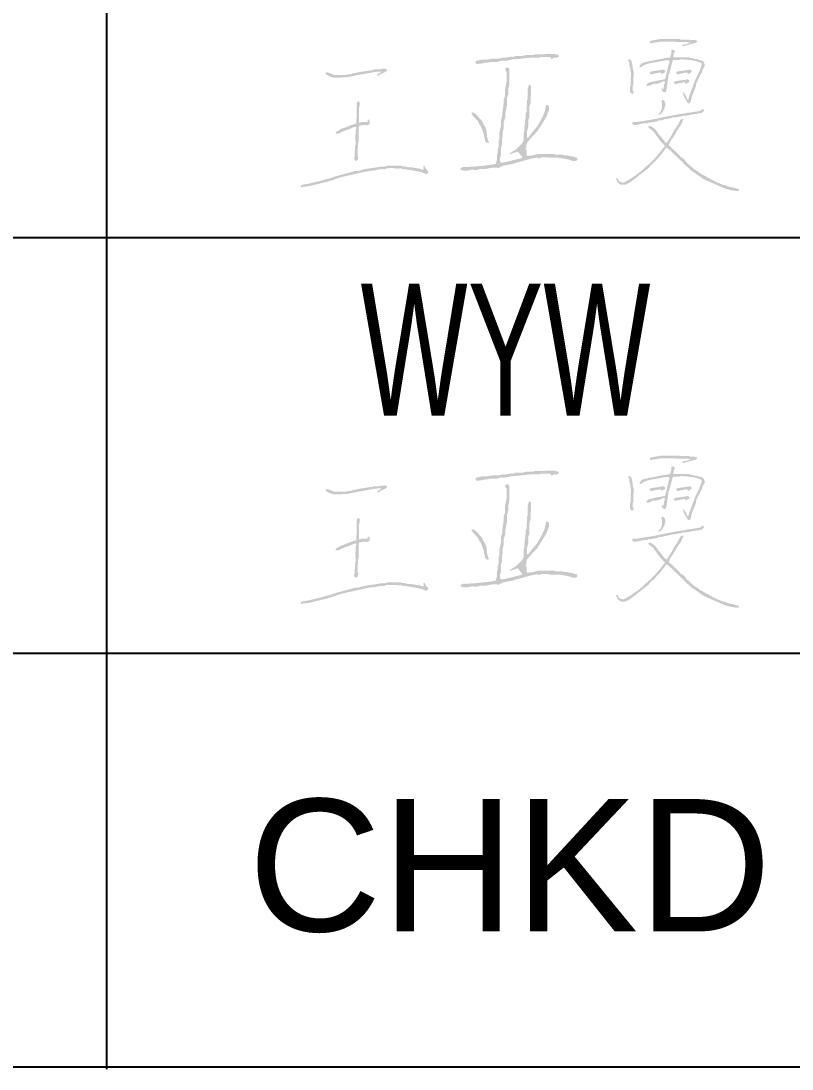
# Model space of a CAD drawing. Header units: millimetres. Extents: x -256 to 585, y -266 to 464.
# Drawn here: x 530.51 to 541.65, y -17.22 to -2.08 of the extents above; entities that cross this region are included whole.
import ezdxf

# ---------------------------------------------------------------- set-up
doc = ezdxf.new("R2010")
doc.units = ezdxf.units.MM
doc.styles.add('Arial', font='ARIAL.TTF', dxfattribs={"height": 0.2})
doc.styles.add('Arial Narrow', font='ARIALN.TTF', dxfattribs={"height": 0.2})

# ---------------------------------------------------------------- blocks, each defined once
blk = doc.blocks.new('Unknown-252070812-55925')
at = {"color": 7, "linetype": 'Continuous'}
for p, q in [((531.747, -17.219), (531.747, 24.834)), ((451.671, -5.205), (564.788, -5.205)), ((451.671, -11.211), (564.788, -11.211)), ((451.671, -17.185), (564.753, -17.185))]:
    blk.add_line(p, q, dxfattribs=at)
at = {"color": 7, "linetype": 'Continuous', "style": 'Arial'}
blk.add_text('CHKD', height=1.9102, dxfattribs=at).set_placement((533.789, -15.229))
blk = doc.blocks.new('Unknown-252070812-55927')
at = {"linetype": 'Continuous'}
for points in [[(540.268, -2.357), (540.262, -2.361), (540.252, -2.358), (540.249, -2.351), (540.167, -2.351), (540.167, -2.346), (540.035, -2.346), (540.035, -2.34), (539.738, -2.34), (539.686, -2.349), (539.66, -2.354), (539.608, -2.363), (539.593, -2.378), (539.593, -2.399), (539.621, -2.398), (539.635, -2.396), (539.662, -2.39), (539.757, -2.375), (539.959, -2.375), (539.959, -2.381), (540.142, -2.381), (540.147, -2.389), (540.16, -2.391), (540.167, -2.384), (540.169, -2.382), (540.171, -2.381), (540.174, -2.381), (540.174, -2.399), (540.15, -2.401), (540.137, -2.405), (540.117, -2.416), (540.096, -2.415), (540.085, -2.417), (540.066, -2.425), (540.062, -2.426), (540.061, -2.431), (540.07, -2.442), (540.083, -2.444), (540.092, -2.437), (540.104, -2.433), (540.11, -2.432), (540.123, -2.431), (540.199, -2.407), (540.223, -2.404), (540.236, -2.401), (540.259, -2.393), (540.275, -2.378), (540.276, -2.37), (540.274, -2.364)], [(538.265, -2.561), (538.25, -2.567), (538.236, -2.564), (538.224, -2.553), (538.076, -2.553), (538.076, -2.561), (537.919, -2.561), (537.919, -2.568), (537.82, -2.568), (537.746, -2.584), (537.647, -2.584), (537.626, -2.595), (537.613, -2.597), (537.589, -2.595), (537.49, -2.611), (537.46, -2.609), (537.444, -2.612), (537.416, -2.622), (537.317, -2.622), (537.243, -2.638), (537.16, -2.638), (537.116, -2.649), (537.086, -2.657), (537.077, -2.66), (537.073, -2.667), (537.074, -2.676), (537.079, -2.685), (537.082, -2.69), (537.086, -2.699), (537.139, -2.696), (537.166, -2.692), (537.218, -2.68), (537.245, -2.68), (537.259, -2.678), (537.284, -2.669), (537.391, -2.669), (537.449, -2.653), (537.495, -2.654), (537.519, -2.652), (537.564, -2.642), (537.587, -2.636), (537.599, -2.634), (537.622, -2.634), (537.808, -2.615), (537.853, -2.615), (537.853, -2.607), (538.01, -2.607), (538.01, -2.599), (538.158, -2.599), (538.157, -2.609), (538.159, -2.615), (538.166, -2.622), (538.184, -2.623), (538.196, -2.619), (538.208, -2.607), (538.232, -2.611), (538.247, -2.609), (538.27, -2.599), (538.282, -2.588), (538.273, -2.578), (538.27, -2.572)], [(539.356, -2.888), (540.185, -2.825), (540.178, -2.829), (540.162, -2.835), (540.157, -2.842), (540.149, -2.844), (540.14, -2.841), (540.14, -2.829), (540.133, -2.826), (540.121, -2.823), (540.078, -2.831), (540.057, -2.835), (540.014, -2.844), (540.005, -2.85), (539.993, -2.849), (539.986, -2.841), (539.977, -2.835), (539.974, -2.827), (539.976, -2.817), (539.993, -2.809), (540.002, -2.806), (540.02, -2.803), (540.073, -2.795), (540.1, -2.792), (540.153, -2.785), (540.162, -2.779), (540.174, -2.78), (540.181, -2.788), (540.193, -2.793), (540.198, -2.802), (540.197, -2.814), (540.185, -2.825), (540.361, -2.769), (540.382, -2.735), (540.385, -2.712), (540.383, -2.7), (540.376, -2.679), (540.362, -2.661), (540.351, -2.653), (540.328, -2.646), (540.306, -2.642), (540.295, -2.639), (540.275, -2.629), (540.254, -2.63), (540.243, -2.628), (540.224, -2.62), (540.196, -2.615), (540.182, -2.613), (540.155, -2.605), (539.94, -2.605), (539.931, -2.591), (539.93, -2.579), (539.937, -2.564), (539.938, -2.55), (539.94, -2.543), (539.946, -2.531), (539.954, -2.527), (539.956, -2.517), (539.931, -2.493), (539.918, -2.492), (539.908, -2.497), (539.902, -2.508), (539.903, -2.535), (539.901, -2.549), (539.893, -2.576), (539.891, -2.59), (539.887, -2.597), (539.877, -2.608), (539.831, -2.612), (539.808, -2.615), (539.763, -2.626), (539.725, -2.631), (539.706, -2.635), (539.668, -2.643), (539.623, -2.652), (539.6, -2.656), (539.555, -2.667), (539.523, -2.671), (539.507, -2.676), (539.472, -2.695), (539.46, -2.699), (539.461, -2.707), (539.458, -2.714), (539.451, -2.717), (539.443, -2.728), (539.445, -2.74), (539.454, -2.75), (539.501, -2.721), (539.527, -2.709), (539.58, -2.691), (539.643, -2.679), (539.681, -2.673), (539.823, -2.646), (539.871, -2.646), (539.874, -2.65), (539.875, -2.654), (539.874, -2.658), (539.872, -2.682), (539.869, -2.694), (539.861, -2.717), (539.848, -2.782), (539.823, -2.876), (539.82, -2.893), (539.818, -2.901), (539.814, -2.918), (539.728, -2.935), (539.685, -2.944), (539.599, -2.962), (539.577, -2.97), (539.566, -2.976), (539.548, -2.991), (539.546, -3.002), (539.548, -3.009), (539.555, -3.018), (539.587, -3.012), (539.604, -3.006), (539.631, -2.988), (539.685, -2.985), (539.712, -2.98), (539.763, -2.962), (539.776, -2.953), (539.785, -2.95), (539.801, -2.95), (539.81, -2.96), (539.811, -2.971), (539.804, -2.983), (539.796, -3.013), (539.794, -3.028), (539.795, -3.059), (539.769, -3.05), (539.764, -3.053), (539.762, -3.061), (539.766, -3.065), (539.774, -3.087), (539.782, -3.098), (539.801, -3.112), (539.811, -3.107), (539.816, -3.105), (539.826, -3.101), (539.838, -3.044), (539.842, -3.016), (539.848, -2.959), (539.861, -2.876), (539.861, -2.859), (539.864, -2.85), (539.874, -2.835), (539.893, -2.76), (539.904, -2.722), (539.924, -2.646), (539.931, -2.64), (540.022, -2.64), (540.04, -2.631), (540.054, -2.63), (540.073, -2.638), (540.113, -2.637), (540.134, -2.638), (540.174, -2.643), (540.237, -2.652), (540.269, -2.66), (540.328, -2.682), (540.34, -2.689), (540.344, -2.699), (540.341, -2.711), (540.317, -2.786), (540.301, -2.823), (540.265, -2.894), (540.246, -2.935), (540.221, -3.006), (540.215, -3.018), (540.183, -3.106), (540.167, -3.148), (540.16, -3.17), (540.148, -3.213), (540.142, -3.215), (540.135, -3.212), (540.133, -3.207), (540.114, -3.166), (540.104, -3.146), (540.082, -3.106), (540.08, -3.11), (540.077, -3.112), (540.073, -3.112), (540.076, -3.137), (540.079, -3.149), (540.088, -3.171), (540.126, -3.242), (540.135, -3.25), (540.138, -3.255), (540.142, -3.266), (540.153, -3.268), (540.161, -3.267), (540.171, -3.26), (540.183, -3.248), (540.202, -3.16), (540.226, -3.1), (540.238, -3.071), (540.262, -3.012), (540.261, -2.995), (540.263, -2.987), (540.268, -2.971), (540.293, -2.918), (540.306, -2.891), (540.332, -2.838), (540.344, -2.826), (540.353, -2.788), (540.361, -2.769), (540.185, -2.825), (539.801, -2.825), (539.814, -2.814), (539.815, -2.802), (539.809, -2.793), (539.798, -2.788), (539.791, -2.78), (539.779, -2.779), (539.769, -2.785), (539.716, -2.792), (539.69, -2.795), (539.637, -2.803), (539.618, -2.806), (539.609, -2.809), (539.593, -2.817), (539.59, -2.827), (539.593, -2.835), (539.602, -2.841), (539.61, -2.849), (539.621, -2.85), (539.631, -2.844), (539.673, -2.835), (539.695, -2.831), (539.738, -2.823), (539.746, -2.825), (539.757, -2.829), (539.757, -2.841), (539.766, -2.844), (539.773, -2.842), (539.779, -2.835), (539.794, -2.829), (539.801, -2.825), (540.185, -2.825), (539.356, -2.888), (539.359, -2.888), (539.359, -2.812), (539.349, -2.782), (539.346, -2.766), (539.343, -2.735), (539.331, -2.676), (539.327, -2.659), (539.322, -2.649), (539.308, -2.638), (539.3, -2.632), (539.29, -2.633), (539.283, -2.64), (539.284, -2.655), (539.287, -2.664), (539.296, -2.676), (539.295, -2.7), (539.297, -2.712), (539.302, -2.735), (539.315, -2.77), (539.311, -2.789), (539.312, -2.8), (539.321, -2.817), (539.321, -2.894), (539.315, -2.894), (539.315, -3.018), (539.308, -3.018), (539.308, -3.106), (539.318, -3.115), (539.322, -3.12), (539.331, -3.13), (539.34, -3.131), (539.346, -3.13), (539.353, -3.124), (539.358, -3.108), (539.356, -3.097), (539.346, -3.083), (539.346, -3.012), (539.353, -3.012), (539.353, -2.888)], [(535.766, -2.769), (535.758, -2.768), (535.742, -2.769), (535.72, -2.769), (535.708, -2.771), (535.686, -2.779), (535.609, -2.779), (535.592, -2.788), (535.58, -2.79), (535.56, -2.789), (535.455, -2.808), (535.424, -2.811), (535.408, -2.814), (535.378, -2.821), (535.29, -2.838), (535.304, -2.838), (535.199, -2.857), (535.027, -2.857), (534.984, -2.837), (534.961, -2.829), (534.914, -2.818), (534.909, -2.824), (534.907, -2.83), (534.911, -2.838), (534.916, -2.845), (534.918, -2.849), (534.921, -2.857), (534.941, -2.863), (534.951, -2.869), (534.964, -2.884), (534.984, -2.883), (534.996, -2.886), (535.013, -2.897), (535.139, -2.897), (535.139, -2.89), (535.223, -2.89), (535.293, -2.876), (535.328, -2.868), (535.399, -2.854), (535.504, -2.838), (535.483, -2.838), (535.651, -2.812), (535.7, -2.812), (535.7, -2.808), (535.703, -2.804), (535.707, -2.805), (535.705, -2.821), (535.696, -2.831), (535.679, -2.834), (535.666, -2.843), (535.66, -2.85), (535.655, -2.864), (535.658, -2.87), (535.667, -2.872), (535.672, -2.867), (535.685, -2.86), (535.691, -2.855), (535.7, -2.844), (535.71, -2.846), (535.717, -2.842), (535.721, -2.834), (535.745, -2.827), (535.757, -2.822), (535.778, -2.808), (535.781, -2.804), (535.786, -2.803), (535.792, -2.805), (535.789, -2.798), (535.792, -2.792), (535.799, -2.789), (535.781, -2.772)], [(538.525, -4.048), (538.51, -4.048), (538.501, -4.045), (538.488, -4.036), (538.451, -4.032), (538.433, -4.029), (538.397, -4.021), (538.367, -4.021), (538.352, -4.018), (538.323, -4.009), (538.224, -4.009), (538.224, -4.001), (537.968, -4.001), (537.911, -4.018), (537.88, -4.023), (537.82, -4.028), (537.818, -4.025), (537.815, -4.024), (537.812, -4.024), (537.812, -3.94), (537.8, -3.933), (537.798, -3.917), (537.808, -3.909), (537.809, -3.879), (537.811, -3.864), (537.82, -3.836), (537.879, -3.764), (537.911, -3.729), (537.977, -3.662), (537.975, -3.652), (537.979, -3.644), (537.989, -3.639), (538.038, -3.561), (538.062, -3.522), (538.109, -3.443), (538.116, -3.413), (538.121, -3.398), (538.133, -3.37), (538.138, -3.339), (538.136, -3.322), (538.125, -3.293), (538.092, -3.293), (538.086, -3.333), (538.082, -3.353), (538.072, -3.393), (538.061, -3.417), (538.057, -3.43), (538.047, -3.454), (538.006, -3.531), (537.972, -3.59), (537.952, -3.619), (537.907, -3.67), (537.878, -3.707), (537.864, -3.725), (537.836, -3.762), (537.82, -3.762), (537.82, -3.67), (537.836, -3.601), (537.836, -3.501), (537.851, -3.476), (537.853, -3.459), (537.849, -3.431), (537.844, -3.426), (537.847, -3.418), (537.853, -3.416), (537.853, -3.308), (537.869, -3.262), (537.869, -3.154), (537.878, -3.154), (537.878, -3.019), (537.87, -3.007), (537.86, -3.001), (537.845, -3), (537.841, -3.022), (537.837, -3.033), (537.828, -3.054), (537.828, -3.216), (537.82, -3.216), (537.82, -3.308), (537.812, -3.308), (537.812, -3.393), (537.8, -3.415), (537.797, -3.429), (537.799, -3.454), (537.779, -3.628), (537.779, -3.678), (537.77, -3.678), (537.77, -3.801), (537.763, -3.817), (537.759, -3.824), (537.75, -3.84), (537.745, -3.845), (537.744, -3.848), (537.742, -3.855), (537.647, -3.944), (537.625, -3.953), (537.615, -3.96), (537.597, -3.974), (537.588, -3.979), (537.583, -3.982), (537.573, -3.986), (537.573, -4.001), (537.618, -3.987), (537.64, -3.98), (537.684, -3.963), (537.708, -3.994), (537.721, -4.009), (537.746, -4.04), (537.749, -4.048), (537.746, -4.056), (537.738, -4.059), (537.652, -4.081), (537.609, -4.092), (537.523, -4.113), (537.461, -4.125), (537.449, -4.123), (537.443, -4.121), (537.432, -4.117), (537.43, -4.092), (537.43, -4.08), (537.428, -4.055), (537.441, -4.021), (537.441, -3.917), (537.457, -3.863), (537.457, -3.762), (537.465, -3.762), (537.465, -3.685), (537.482, -3.624), (537.482, -3.547), (537.491, -3.513), (537.496, -3.496), (537.507, -3.462), (537.506, -3.416), (537.509, -3.392), (537.519, -3.346), (537.519, -3.327), (537.522, -3.317), (537.531, -3.3), (537.531, -3.185), (537.548, -3.138), (537.548, -3.054), (537.564, -3), (537.564, -2.776), (537.553, -2.761), (537.545, -2.754), (537.527, -2.746), (537.507, -2.765), (537.506, -2.786), (537.51, -2.798), (537.523, -2.815), (537.523, -2.954), (537.513, -3.006), (537.508, -3.032), (537.498, -3.085), (537.498, -3.169), (537.482, -3.208), (537.482, -3.262), (537.461, -3.416), (537.459, -3.457), (537.454, -3.477), (537.441, -3.516), (537.441, -3.593), (537.431, -3.636), (537.426, -3.658), (537.416, -3.701), (537.416, -3.793), (537.408, -3.793), (537.408, -3.893), (537.391, -3.947), (537.396, -3.972), (537.394, -3.987), (537.383, -4.009), (537.383, -4.086), (537.375, -4.109), (537.372, -4.12), (537.366, -4.144), (537.267, -4.159), (537.183, -4.169), (537.127, -4.175), (536.929, -4.19), (536.904, -4.188), (536.89, -4.19), (536.867, -4.202), (536.859, -4.206), (536.856, -4.212), (536.855, -4.221), (536.896, -4.24), (536.97, -4.24), (537.001, -4.228), (537.02, -4.225), (537.086, -4.232), (537.105, -4.229), (537.135, -4.217), (537.226, -4.217), (537.284, -4.202), (537.327, -4.198), (537.348, -4.197), (537.391, -4.198), (537.399, -4.205), (537.414, -4.203), (537.42, -4.194), (537.43, -4.19), (537.434, -4.186), (537.441, -4.178), (537.449, -4.184), (537.462, -4.18), (537.465, -4.171), (537.472, -4.168), (537.475, -4.167), (537.482, -4.167), (537.564, -4.152), (537.601, -4.145), (537.62, -4.14), (537.655, -4.128), (537.744, -4.104), (537.789, -4.091), (537.878, -4.067), (537.96, -4.051), (537.985, -4.061), (538.003, -4.06), (538.026, -4.048), (538.133, -4.048), (538.133, -4.055), (538.282, -4.055), (538.341, -4.066), (538.371, -4.071), (538.43, -4.082), (538.466, -4.097), (538.486, -4.101), (538.525, -4.101), (538.546, -4.082), (538.547, -4.066), (538.54, -4.055)], [(540.148, -2.929), (540.141, -2.921), (540.129, -2.919), (540.12, -2.926), (540.066, -2.932), (540.04, -2.936), (539.987, -2.943), (539.969, -2.947), (539.959, -2.95), (539.943, -2.958), (539.94, -2.968), (539.943, -2.976), (539.952, -2.982), (539.96, -2.99), (539.971, -2.991), (539.981, -2.985), (540.024, -2.976), (540.045, -2.972), (540.088, -2.964), (540.1, -2.967), (540.107, -2.97), (540.107, -2.982), (540.116, -2.985), (540.123, -2.983), (540.129, -2.976), (540.144, -2.97), (540.152, -2.966), (540.164, -2.955), (540.165, -2.943), (540.16, -2.934)], [(535.539, -3.506), (535.518, -3.506), (535.517, -3.52), (535.515, -3.526), (535.511, -3.539), (535.42, -3.539), (535.412, -3.547), (535.402, -3.55), (535.392, -3.546), (535.392, -3.316), (535.399, -3.316), (535.399, -3.254), (535.392, -3.243), (535.384, -3.239), (535.371, -3.238), (535.368, -3.249), (535.365, -3.255), (535.357, -3.264), (535.357, -3.487), (535.35, -3.487), (535.35, -3.559), (535.275, -3.583), (535.239, -3.597), (535.167, -3.627), (535.136, -3.634), (535.12, -3.643), (535.097, -3.664), (535.085, -3.661), (535.076, -3.664), (535.069, -3.673), (535.055, -3.686), (535.055, -3.703), (535.067, -3.705), (535.076, -3.706), (535.104, -3.702), (535.119, -3.695), (535.139, -3.677), (535.154, -3.679), (535.163, -3.676), (535.174, -3.667), (535.232, -3.648), (535.26, -3.636), (535.314, -3.611), (535.326, -3.61), (535.331, -3.61), (535.343, -3.608), (535.351, -3.612), (535.353, -3.624), (535.346, -3.631), (535.34, -3.73), (535.339, -3.78), (535.343, -3.88), (535.335, -3.88), (535.335, -3.958), (535.33, -3.96), (535.328, -3.968), (535.332, -3.972), (535.334, -3.974), (535.332, -3.978), (535.328, -3.978), (535.328, -4.044), (535.318, -4.052), (535.316, -4.066), (535.325, -4.076), (535.328, -4.089), (535.336, -4.097), (535.35, -4.099), (535.362, -4.094), (535.368, -4.089), (535.378, -4.08), (535.374, -4.057), (535.382, -4.049), (535.38, -4.036), (535.371, -4.031), (535.371, -3.906), (535.378, -3.906), (535.378, -3.834), (535.385, -3.834), (535.385, -3.605), (535.391, -3.604), (535.395, -3.596), (535.392, -3.591), (535.476, -3.578), (535.491, -3.585), (535.502, -3.585), (535.518, -3.582), (535.531, -3.576), (535.536, -3.572), (535.546, -3.562), (535.546, -3.54), (535.544, -3.528)], [(539.807, -3.242), (539.799, -3.23), (539.793, -3.225), (539.779, -3.219), (539.763, -3.233), (539.759, -3.241), (539.762, -3.25), (539.769, -3.254), (539.769, -3.328), (539.76, -3.366), (539.751, -3.385), (539.725, -3.416), (539.718, -3.422), (539.716, -3.429), (539.719, -3.437), (539.744, -3.426), (539.757, -3.418), (539.776, -3.398), (539.787, -3.375), (539.793, -3.364), (539.807, -3.342), (539.802, -3.331), (539.805, -3.321), (539.814, -3.313), (539.815, -3.285), (539.814, -3.27)], [(537.238, -3.709), (537.231, -3.651), (537.22, -3.621), (537.189, -3.57), (537.174, -3.532), (537.161, -3.514), (537.131, -3.485), (537.102, -3.446), (537.082, -3.428), (537.041, -3.4), (537.02, -3.4), (537.016, -3.414), (537.019, -3.424), (537.028, -3.435), (537.059, -3.472), (537.076, -3.49), (537.111, -3.524), (537.109, -3.534), (537.113, -3.542), (537.123, -3.547), (537.127, -3.567), (537.133, -3.578), (537.148, -3.593), (537.18, -3.674), (537.193, -3.716), (537.21, -3.801), (537.215, -3.819), (537.222, -3.828), (537.238, -3.84), (537.251, -3.842), (537.261, -3.838), (537.267, -3.828), (537.249, -3.782), (537.243, -3.757)], [(540.369, -3.354), (540.358, -3.352), (540.35, -3.353), (540.341, -3.36), (540.331, -3.366), (540.327, -3.37), (540.319, -3.378), (540.266, -3.386), (540.239, -3.39), (540.186, -3.398), (540.169, -3.402), (540.16, -3.403), (540.142, -3.404), (540.079, -3.416), (540.046, -3.421), (540.03, -3.423), (539.997, -3.428), (539.934, -3.44), (539.817, -3.462), (539.759, -3.474), (539.643, -3.499), (539.58, -3.51), (539.517, -3.52), (539.485, -3.524), (539.422, -3.534), (539.395, -3.539), (539.38, -3.539), (539.353, -3.537), (539.343, -3.543), (539.338, -3.548), (539.334, -3.558), (539.356, -3.578), (539.393, -3.579), (539.412, -3.577), (539.447, -3.569), (539.511, -3.555), (539.561, -3.555), (539.567, -3.547), (539.576, -3.544), (539.586, -3.546), (539.662, -3.534), (539.689, -3.53), (539.702, -3.526), (539.725, -3.513), (539.748, -3.515), (539.76, -3.514), (539.782, -3.508), (539.807, -3.496), (539.828, -3.497), (539.839, -3.495), (539.858, -3.487), (539.881, -3.485), (539.894, -3.482), (539.915, -3.472), (539.948, -3.473), (539.965, -3.471), (539.997, -3.463), (540.025, -3.459), (540.039, -3.457), (540.066, -3.452), (540.155, -3.44), (540.165, -3.439), (540.17, -3.437), (540.18, -3.434), (540.243, -3.422), (540.284, -3.418), (540.304, -3.414), (540.344, -3.404), (540.376, -3.375), (540.372, -3.367), (540.371, -3.363)], [(540.875, -4.504), (540.841, -4.499), (540.824, -4.494), (540.793, -4.481), (540.775, -4.481), (540.765, -4.48), (540.748, -4.475), (540.717, -4.466), (540.702, -4.46), (540.673, -4.445), (540.657, -4.448), (540.647, -4.446), (540.635, -4.437), (540.604, -4.426), (540.584, -4.419), (540.521, -4.389), (540.452, -4.352), (540.418, -4.333), (540.351, -4.295), (540.32, -4.279), (540.306, -4.268), (540.281, -4.245), (540.273, -4.246), (540.266, -4.243), (540.262, -4.236), (540.239, -4.222), (540.224, -4.212), (540.142, -4.136), (540.138, -4.133), (540.135, -4.132), (540.129, -4.133), (540.106, -4.096), (540.091, -4.079), (540.057, -4.05), (540.04, -4.045), (540.031, -4.036), (540.025, -4.021), (539.867, -3.873), (539.883, -3.828), (539.895, -3.806), (539.924, -3.767), (539.931, -3.761), (539.981, -3.667), (540.001, -3.638), (540.011, -3.624), (540.032, -3.596), (540.063, -3.537), (540.069, -3.52), (540.073, -3.511), (540.082, -3.496), (540.067, -3.495), (540.058, -3.496), (540.044, -3.502), (540.032, -3.513), (539.987, -3.596), (539.972, -3.617), (539.965, -3.628), (539.949, -3.649), (539.905, -3.732), (539.878, -3.774), (539.865, -3.795), (539.839, -3.838), (539.821, -3.832), (539.812, -3.826), (539.801, -3.811), (539.765, -3.764), (539.746, -3.741), (539.706, -3.696), (539.708, -3.689), (539.704, -3.682), (539.697, -3.679), (539.672, -3.644), (539.655, -3.628), (539.618, -3.605), (539.607, -3.595), (539.594, -3.593), (539.58, -3.599), (539.572, -3.603), (539.571, -3.614), (539.577, -3.62), (539.61, -3.645), (539.626, -3.659), (539.656, -3.687), (539.661, -3.702), (539.666, -3.709), (539.678, -3.72), (539.686, -3.735), (539.691, -3.742), (539.703, -3.755), (539.74, -3.807), (539.761, -3.831), (539.807, -3.876), (539.81, -3.885), (539.806, -3.892), (539.798, -3.897), (539.718, -4), (539.675, -4.05), (539.583, -4.145), (539.579, -4.144), (539.576, -4.145), (539.574, -4.148), (539.466, -4.248), (539.4, -4.298), (539.366, -4.322), (539.296, -4.369), (539.275, -4.381), (539.265, -4.387), (539.245, -4.401), (539.237, -4.401), (539.232, -4.404), (539.226, -4.41), (539.204, -4.413), (539.191, -4.412), (539.17, -4.404), (539.16, -4.399), (539.155, -4.397), (539.144, -4.392), (539.146, -4.385), (539.142, -4.378), (539.135, -4.375), (539.131, -4.365), (539.13, -4.36), (539.125, -4.351), (539.106, -4.351), (539.105, -4.363), (539.107, -4.371), (539.116, -4.381), (539.12, -4.398), (539.125, -4.406), (539.138, -4.419), (539.153, -4.433), (539.162, -4.439), (539.182, -4.445), (539.233, -4.445), (539.288, -4.42), (539.314, -4.404), (539.362, -4.369), (539.449, -4.3), (539.492, -4.265), (539.58, -4.198), (539.579, -4.193), (539.58, -4.19), (539.583, -4.186), (539.665, -4.109), (539.733, -4.034), (539.766, -3.995), (539.826, -3.915), (539.836, -3.913), (539.842, -3.914), (539.852, -3.917), (539.981, -4.038), (539.984, -4.042), (539.985, -4.045), (539.984, -4.05), (539.989, -4.049), (539.993, -4.05), (539.997, -4.053), (540.069, -4.121), (540.076, -4.133), (540.186, -4.236), (540.26, -4.286), (540.297, -4.312), (540.369, -4.363), (540.476, -4.411), (540.53, -4.434), (540.638, -4.481), (540.679, -4.499), (540.701, -4.506), (540.745, -4.516), (540.758, -4.522), (540.766, -4.524), (540.78, -4.525), (540.846, -4.534), (540.86, -4.531), (540.867, -4.53), (540.881, -4.528), (540.883, -4.518), (540.881, -4.512)], [(536.378, -4.24), (536.359, -4.216), (536.351, -4.202), (536.339, -4.175), (536.318, -4.175), (536.324, -4.192), (536.325, -4.203), (536.321, -4.221), (536.319, -4.227), (536.309, -4.228), (536.304, -4.224), (536.262, -4.211), (536.135, -4.191), (536.099, -4.19), (536.08, -4.187), (536.044, -4.178), (536.024, -4.178), (536.013, -4.176), (535.995, -4.168), (535.806, -4.168), (535.764, -4.181), (535.721, -4.181), (535.7, -4.183), (535.658, -4.191), (535.588, -4.201), (535.553, -4.206), (535.483, -4.217), (535.438, -4.229), (535.415, -4.235), (535.371, -4.247), (535.335, -4.247), (535.317, -4.249), (535.283, -4.26), (535.22, -4.277), (535.188, -4.285), (535.125, -4.303), (535.114, -4.307), (535.108, -4.308), (535.097, -4.309), (535.013, -4.335), (534.978, -4.35), (534.959, -4.355), (534.921, -4.362), (534.837, -4.388), (534.759, -4.405), (534.719, -4.415), (534.641, -4.434), (534.612, -4.436), (534.598, -4.438), (534.571, -4.447), (534.557, -4.449), (534.549, -4.457), (534.546, -4.47), (534.558, -4.479), (534.571, -4.48), (534.585, -4.473), (534.624, -4.471), (534.644, -4.468), (534.683, -4.46), (534.781, -4.437), (534.83, -4.425), (534.929, -4.401), (535.055, -4.362), (535.069, -4.355), (535.153, -4.329), (535.282, -4.301), (535.347, -4.286), (535.476, -4.257), (535.546, -4.244), (535.6, -4.239), (535.627, -4.235), (535.679, -4.224), (535.71, -4.219), (535.726, -4.218), (535.757, -4.221), (535.785, -4.208), (535.824, -4.204), (535.844, -4.204), (535.883, -4.204), (535.93, -4.21), (535.954, -4.21), (536.002, -4.208), (536.013, -4.217), (536.023, -4.22), (536.037, -4.217), (536.164, -4.237), (536.283, -4.26), (536.321, -4.274), (536.346, -4.283), (536.356, -4.29), (536.369, -4.289), (536.378, -4.28), (536.388, -4.27), (536.392, -4.258), (536.388, -4.248)], [(540.268, -8.377), (540.262, -8.381), (540.252, -8.378), (540.249, -8.371), (540.167, -8.371), (540.167, -8.365), (540.035, -8.365), (540.035, -8.36), (539.738, -8.36), (539.686, -8.369), (539.66, -8.374), (539.608, -8.383), (539.593, -8.398), (539.593, -8.419), (539.621, -8.418), (539.635, -8.416), (539.662, -8.41), (539.757, -8.395), (539.959, -8.395), (539.959, -8.401), (540.142, -8.401), (540.147, -8.409), (540.16, -8.411), (540.167, -8.404), (540.169, -8.401), (540.171, -8.4), (540.174, -8.401), (540.174, -8.419), (540.15, -8.421), (540.137, -8.425), (540.117, -8.436), (540.096, -8.435), (540.085, -8.437), (540.066, -8.445), (540.062, -8.446), (540.061, -8.451), (540.07, -8.462), (540.083, -8.463), (540.092, -8.457), (540.104, -8.453), (540.11, -8.452), (540.123, -8.451), (540.199, -8.427), (540.223, -8.424), (540.236, -8.421), (540.259, -8.413), (540.275, -8.398), (540.276, -8.389), (540.274, -8.384)], [(538.265, -8.581), (538.25, -8.587), (538.236, -8.584), (538.224, -8.573), (538.076, -8.573), (538.076, -8.581), (537.919, -8.581), (537.919, -8.588), (537.82, -8.588), (537.746, -8.604), (537.647, -8.604), (537.626, -8.615), (537.613, -8.617), (537.589, -8.615), (537.49, -8.631), (537.46, -8.629), (537.444, -8.632), (537.416, -8.642), (537.317, -8.642), (537.243, -8.658), (537.16, -8.658), (537.116, -8.669), (537.086, -8.677), (537.077, -8.68), (537.073, -8.687), (537.074, -8.696), (537.079, -8.705), (537.082, -8.71), (537.086, -8.719), (537.139, -8.716), (537.166, -8.712), (537.218, -8.7), (537.245, -8.7), (537.259, -8.697), (537.284, -8.688), (537.391, -8.688), (537.449, -8.673), (537.495, -8.674), (537.519, -8.672), (537.564, -8.661), (537.587, -8.655), (537.599, -8.654), (537.622, -8.654), (537.808, -8.634), (537.853, -8.634), (537.853, -8.627), (538.01, -8.627), (538.01, -8.619), (538.158, -8.619), (538.157, -8.629), (538.159, -8.635), (538.166, -8.642), (538.184, -8.643), (538.196, -8.639), (538.208, -8.627), (538.232, -8.631), (538.247, -8.629), (538.27, -8.619), (538.282, -8.608), (538.273, -8.598), (538.27, -8.592)], [(539.356, -8.908), (540.185, -8.845), (540.178, -8.849), (540.162, -8.855), (540.157, -8.862), (540.149, -8.864), (540.14, -8.861), (540.14, -8.849), (540.133, -8.846), (540.121, -8.843), (540.078, -8.851), (540.057, -8.855), (540.014, -8.864), (540.005, -8.87), (539.993, -8.869), (539.986, -8.861), (539.977, -8.855), (539.974, -8.847), (539.976, -8.837), (539.993, -8.829), (540.002, -8.826), (540.02, -8.823), (540.073, -8.815), (540.1, -8.812), (540.153, -8.805), (540.162, -8.798), (540.174, -8.8), (540.181, -8.808), (540.193, -8.813), (540.198, -8.822), (540.197, -8.834), (540.185, -8.845), (540.361, -8.788), (540.382, -8.755), (540.385, -8.732), (540.383, -8.72), (540.376, -8.699), (540.362, -8.681), (540.351, -8.673), (540.328, -8.666), (540.306, -8.662), (540.295, -8.659), (540.275, -8.649), (540.254, -8.65), (540.243, -8.648), (540.224, -8.64), (540.196, -8.635), (540.182, -8.632), (540.155, -8.625), (539.94, -8.625), (539.931, -8.611), (539.93, -8.599), (539.937, -8.584), (539.938, -8.57), (539.94, -8.563), (539.946, -8.551), (539.954, -8.547), (539.956, -8.536), (539.931, -8.513), (539.918, -8.512), (539.908, -8.517), (539.902, -8.528), (539.903, -8.555), (539.901, -8.569), (539.893, -8.595), (539.891, -8.61), (539.887, -8.617), (539.877, -8.628), (539.831, -8.632), (539.808, -8.635), (539.763, -8.646), (539.725, -8.651), (539.706, -8.655), (539.668, -8.663), (539.623, -8.671), (539.6, -8.676), (539.555, -8.687), (539.523, -8.691), (539.507, -8.696), (539.472, -8.714), (539.46, -8.719), (539.461, -8.727), (539.458, -8.733), (539.451, -8.737), (539.443, -8.748), (539.445, -8.76), (539.454, -8.769), (539.501, -8.741), (539.527, -8.729), (539.58, -8.71), (539.643, -8.699), (539.681, -8.693), (539.823, -8.666), (539.871, -8.666), (539.874, -8.67), (539.875, -8.673), (539.874, -8.678), (539.872, -8.702), (539.869, -8.714), (539.861, -8.737), (539.848, -8.802), (539.823, -8.896), (539.82, -8.913), (539.818, -8.921), (539.814, -8.938), (539.728, -8.955), (539.685, -8.963), (539.599, -8.982), (539.577, -8.99), (539.566, -8.996), (539.548, -9.011), (539.546, -9.022), (539.548, -9.029), (539.555, -9.038), (539.587, -9.032), (539.604, -9.026), (539.631, -9.008), (539.685, -9.005), (539.712, -9), (539.763, -8.982), (539.776, -8.973), (539.785, -8.97), (539.801, -8.97), (539.81, -8.98), (539.811, -8.991), (539.804, -9.002), (539.796, -9.032), (539.794, -9.048), (539.795, -9.079), (539.769, -9.07), (539.764, -9.073), (539.762, -9.08), (539.766, -9.085), (539.774, -9.107), (539.782, -9.118), (539.801, -9.132), (539.811, -9.127), (539.816, -9.125), (539.826, -9.12), (539.838, -9.064), (539.842, -9.036), (539.848, -8.979), (539.861, -8.896), (539.861, -8.879), (539.864, -8.87), (539.874, -8.855), (539.893, -8.779), (539.904, -8.742), (539.924, -8.666), (539.931, -8.66), (540.022, -8.66), (540.04, -8.651), (540.054, -8.65), (540.073, -8.657), (540.113, -8.657), (540.134, -8.658), (540.174, -8.663), (540.237, -8.672), (540.269, -8.68), (540.328, -8.702), (540.34, -8.709), (540.344, -8.719), (540.341, -8.731), (540.317, -8.806), (540.301, -8.843), (540.265, -8.914), (540.246, -8.955), (540.221, -9.026), (540.215, -9.038), (540.183, -9.126), (540.167, -9.168), (540.16, -9.189), (540.148, -9.233), (540.142, -9.235), (540.135, -9.232), (540.133, -9.227), (540.114, -9.186), (540.104, -9.166), (540.082, -9.126), (540.08, -9.13), (540.077, -9.132), (540.073, -9.132), (540.076, -9.156), (540.079, -9.169), (540.088, -9.191), (540.126, -9.262), (540.135, -9.27), (540.138, -9.275), (540.142, -9.286), (540.153, -9.288), (540.161, -9.287), (540.171, -9.28), (540.183, -9.268), (540.202, -9.179), (540.226, -9.12), (540.238, -9.091), (540.262, -9.032), (540.261, -9.015), (540.263, -9.006), (540.268, -8.991), (540.293, -8.937), (540.306, -8.911), (540.332, -8.858), (540.344, -8.846), (540.353, -8.808), (540.361, -8.788), (540.185, -8.845), (539.801, -8.845), (539.814, -8.834), (539.815, -8.822), (539.809, -8.813), (539.798, -8.808), (539.791, -8.8), (539.779, -8.798), (539.769, -8.805), (539.716, -8.812), (539.69, -8.815), (539.637, -8.823), (539.618, -8.826), (539.609, -8.829), (539.593, -8.837), (539.59, -8.847), (539.593, -8.855), (539.602, -8.861), (539.61, -8.869), (539.621, -8.87), (539.631, -8.864), (539.673, -8.855), (539.695, -8.851), (539.738, -8.843), (539.746, -8.845), (539.757, -8.849), (539.757, -8.861), (539.766, -8.864), (539.773, -8.862), (539.779, -8.855), (539.794, -8.849), (539.801, -8.845), (540.185, -8.845), (539.356, -8.908), (539.359, -8.908), (539.359, -8.831), (539.349, -8.802), (539.346, -8.786), (539.343, -8.755), (539.331, -8.696), (539.327, -8.679), (539.322, -8.669), (539.308, -8.657), (539.3, -8.652), (539.29, -8.653), (539.283, -8.66), (539.284, -8.675), (539.287, -8.684), (539.296, -8.696), (539.295, -8.719), (539.297, -8.732), (539.302, -8.755), (539.315, -8.79), (539.311, -8.809), (539.312, -8.82), (539.321, -8.837), (539.321, -8.914), (539.315, -8.914), (539.315, -9.038), (539.308, -9.038), (539.308, -9.126), (539.318, -9.135), (539.322, -9.14), (539.331, -9.15), (539.34, -9.151), (539.346, -9.15), (539.353, -9.144), (539.358, -9.128), (539.356, -9.117), (539.346, -9.103), (539.346, -9.032), (539.353, -9.032), (539.353, -8.908)], [(538.525, -10.067), (538.51, -10.067), (538.501, -10.065), (538.488, -10.056), (538.451, -10.052), (538.433, -10.049), (538.397, -10.04), (538.367, -10.04), (538.352, -10.038), (538.323, -10.029), (538.224, -10.029), (538.224, -10.021), (537.968, -10.021), (537.911, -10.038), (537.88, -10.043), (537.82, -10.048), (537.818, -10.045), (537.815, -10.044), (537.812, -10.044), (537.812, -9.96), (537.8, -9.953), (537.798, -9.937), (537.808, -9.929), (537.809, -9.899), (537.811, -9.884), (537.82, -9.856), (537.879, -9.784), (537.911, -9.749), (537.977, -9.682), (537.975, -9.672), (537.979, -9.664), (537.989, -9.659), (538.038, -9.581), (538.062, -9.542), (538.109, -9.463), (538.116, -9.433), (538.121, -9.418), (538.133, -9.389), (538.138, -9.359), (538.136, -9.342), (538.125, -9.312), (538.092, -9.312), (538.086, -9.353), (538.082, -9.373), (538.072, -9.413), (538.061, -9.437), (538.057, -9.449), (538.047, -9.474), (538.006, -9.551), (537.972, -9.61), (537.952, -9.639), (537.907, -9.69), (537.878, -9.727), (537.864, -9.745), (537.836, -9.782), (537.82, -9.782), (537.82, -9.69), (537.836, -9.621), (537.836, -9.52), (537.851, -9.496), (537.853, -9.479), (537.849, -9.451), (537.844, -9.446), (537.847, -9.438), (537.853, -9.436), (537.853, -9.328), (537.869, -9.282), (537.869, -9.174), (537.878, -9.174), (537.878, -9.039), (537.87, -9.027), (537.86, -9.021), (537.845, -9.02), (537.841, -9.042), (537.837, -9.053), (537.828, -9.074), (537.828, -9.235), (537.82, -9.235), (537.82, -9.328), (537.812, -9.328), (537.812, -9.413), (537.8, -9.435), (537.797, -9.449), (537.799, -9.474), (537.779, -9.648), (537.779, -9.698), (537.77, -9.698), (537.77, -9.821), (537.763, -9.837), (537.759, -9.844), (537.75, -9.859), (537.745, -9.865), (537.744, -9.868), (537.742, -9.875), (537.647, -9.963), (537.625, -9.973), (537.615, -9.979), (537.597, -9.994), (537.588, -9.999), (537.583, -10.002), (537.573, -10.006), (537.573, -10.021), (537.618, -10.007), (537.64, -9.999), (537.684, -9.983), (537.708, -10.014), (537.721, -10.029), (537.746, -10.06), (537.749, -10.067), (537.746, -10.075), (537.738, -10.079), (537.652, -10.101), (537.609, -10.112), (537.523, -10.133), (537.461, -10.144), (537.449, -10.143), (537.443, -10.141), (537.432, -10.137), (537.43, -10.112), (537.43, -10.1), (537.428, -10.075), (537.441, -10.04), (537.441, -9.936), (537.457, -9.883), (537.457, -9.782), (537.465, -9.782), (537.465, -9.705), (537.482, -9.644), (537.482, -9.567), (537.491, -9.533), (537.496, -9.516), (537.507, -9.482), (537.506, -9.435), (537.509, -9.412), (537.519, -9.366), (537.519, -9.347), (537.522, -9.337), (537.531, -9.32), (537.531, -9.205), (537.548, -9.158), (537.548, -9.074), (537.564, -9.02), (537.564, -8.796), (537.553, -8.781), (537.545, -8.774), (537.527, -8.765), (537.507, -8.785), (537.506, -8.806), (537.51, -8.818), (537.523, -8.835), (537.523, -8.973), (537.513, -9.026), (537.508, -9.052), (537.498, -9.104), (537.498, -9.189), (537.482, -9.228), (537.482, -9.282), (537.461, -9.436), (537.459, -9.476), (537.454, -9.497), (537.441, -9.536), (537.441, -9.613), (537.431, -9.656), (537.426, -9.678), (537.416, -9.721), (537.416, -9.813), (537.408, -9.813), (537.408, -9.913), (537.391, -9.967), (537.396, -9.992), (537.394, -10.006), (537.383, -10.029), (537.383, -10.106), (537.375, -10.129), (537.372, -10.14), (537.366, -10.164), (537.267, -10.179), (537.183, -10.188), (537.127, -10.195), (536.929, -10.21), (536.904, -10.208), (536.89, -10.21), (536.867, -10.221), (536.859, -10.226), (536.856, -10.232), (536.855, -10.241), (536.896, -10.26), (536.97, -10.26), (537.001, -10.248), (537.02, -10.245), (537.086, -10.252), (537.105, -10.249), (537.135, -10.237), (537.226, -10.237), (537.284, -10.221), (537.327, -10.217), (537.348, -10.217), (537.391, -10.218), (537.399, -10.225), (537.414, -10.223), (537.42, -10.214), (537.43, -10.21), (537.434, -10.206), (537.441, -10.198), (537.449, -10.204), (537.462, -10.2), (537.465, -10.191), (537.472, -10.188), (537.475, -10.187), (537.482, -10.187), (537.564, -10.171), (537.601, -10.165), (537.62, -10.16), (537.655, -10.148), (537.744, -10.124), (537.789, -10.111), (537.878, -10.087), (537.96, -10.071), (537.985, -10.08), (538.003, -10.079), (538.026, -10.067), (538.133, -10.067), (538.133, -10.075), (538.282, -10.075), (538.341, -10.086), (538.371, -10.091), (538.43, -10.102), (538.466, -10.116), (538.486, -10.121), (538.525, -10.121), (538.546, -10.102), (538.547, -10.086), (538.54, -10.075)], [(535.766, -8.789), (535.758, -8.788), (535.742, -8.789), (535.72, -8.789), (535.708, -8.791), (535.686, -8.799), (535.609, -8.799), (535.592, -8.808), (535.58, -8.81), (535.56, -8.808), (535.455, -8.828), (535.424, -8.831), (535.408, -8.834), (535.378, -8.841), (535.29, -8.858), (535.304, -8.858), (535.199, -8.877), (535.027, -8.877), (534.984, -8.857), (534.961, -8.849), (534.914, -8.838), (534.909, -8.844), (534.907, -8.85), (534.911, -8.858), (534.916, -8.865), (534.918, -8.869), (534.921, -8.877), (534.941, -8.882), (534.951, -8.889), (534.964, -8.904), (534.984, -8.903), (534.996, -8.906), (535.013, -8.917), (535.139, -8.917), (535.139, -8.91), (535.223, -8.91), (535.293, -8.895), (535.328, -8.888), (535.399, -8.874), (535.504, -8.858), (535.483, -8.858), (535.651, -8.831), (535.7, -8.831), (535.7, -8.828), (535.703, -8.824), (535.707, -8.825), (535.705, -8.841), (535.696, -8.851), (535.679, -8.854), (535.666, -8.863), (535.66, -8.87), (535.655, -8.884), (535.658, -8.89), (535.667, -8.892), (535.672, -8.887), (535.685, -8.88), (535.691, -8.875), (535.7, -8.864), (535.71, -8.866), (535.717, -8.862), (535.721, -8.854), (535.745, -8.847), (535.757, -8.842), (535.778, -8.828), (535.781, -8.824), (535.786, -8.823), (535.792, -8.825), (535.789, -8.818), (535.792, -8.811), (535.799, -8.808), (535.781, -8.792)], [(540.148, -8.949), (540.141, -8.94), (540.129, -8.939), (540.12, -8.946), (540.066, -8.952), (540.04, -8.956), (539.987, -8.963), (539.969, -8.967), (539.959, -8.97), (539.943, -8.978), (539.94, -8.988), (539.943, -8.996), (539.952, -9.002), (539.96, -9.01), (539.971, -9.011), (539.981, -9.005), (540.024, -8.996), (540.045, -8.992), (540.088, -8.984), (540.1, -8.987), (540.107, -8.99), (540.107, -9.002), (540.116, -9.005), (540.123, -9.003), (540.129, -8.996), (540.144, -8.99), (540.152, -8.985), (540.164, -8.975), (540.165, -8.963), (540.16, -8.954)], [(535.539, -9.526), (535.518, -9.526), (535.517, -9.539), (535.515, -9.546), (535.511, -9.559), (535.42, -9.559), (535.412, -9.567), (535.402, -9.57), (535.392, -9.565), (535.392, -9.336), (535.399, -9.336), (535.399, -9.274), (535.392, -9.263), (535.384, -9.259), (535.371, -9.257), (535.368, -9.269), (535.365, -9.275), (535.357, -9.284), (535.357, -9.506), (535.35, -9.506), (535.35, -9.579), (535.275, -9.603), (535.239, -9.617), (535.167, -9.647), (535.136, -9.654), (535.12, -9.663), (535.097, -9.683), (535.085, -9.681), (535.076, -9.684), (535.069, -9.693), (535.055, -9.706), (535.055, -9.723), (535.067, -9.725), (535.076, -9.726), (535.104, -9.722), (535.119, -9.715), (535.139, -9.697), (535.154, -9.698), (535.163, -9.696), (535.174, -9.687), (535.232, -9.667), (535.26, -9.656), (535.314, -9.631), (535.326, -9.63), (535.331, -9.63), (535.343, -9.628), (535.351, -9.632), (535.353, -9.644), (535.346, -9.651), (535.34, -9.75), (535.339, -9.8), (535.343, -9.9), (535.335, -9.9), (535.335, -9.978), (535.33, -9.98), (535.328, -9.987), (535.332, -9.991), (535.334, -9.994), (535.332, -9.998), (535.328, -9.998), (535.328, -10.064), (535.318, -10.072), (535.316, -10.086), (535.325, -10.096), (535.328, -10.109), (535.336, -10.117), (535.35, -10.119), (535.362, -10.113), (535.368, -10.109), (535.378, -10.1), (535.374, -10.077), (535.382, -10.069), (535.38, -10.056), (535.371, -10.05), (535.371, -9.926), (535.378, -9.926), (535.378, -9.854), (535.385, -9.854), (535.385, -9.624), (535.391, -9.624), (535.395, -9.616), (535.392, -9.611), (535.476, -9.598), (535.491, -9.604), (535.502, -9.605), (535.518, -9.602), (535.531, -9.596), (535.536, -9.591), (535.546, -9.582), (535.546, -9.559), (535.544, -9.548)], [(540.369, -9.374), (540.358, -9.371), (540.35, -9.373), (540.341, -9.38), (540.331, -9.386), (540.327, -9.39), (540.319, -9.398), (540.266, -9.406), (540.239, -9.41), (540.186, -9.418), (540.169, -9.422), (540.16, -9.423), (540.142, -9.424), (540.079, -9.436), (540.046, -9.441), (540.03, -9.443), (539.997, -9.448), (539.934, -9.46), (539.817, -9.482), (539.759, -9.494), (539.643, -9.519), (539.58, -9.53), (539.517, -9.539), (539.485, -9.544), (539.422, -9.554), (539.395, -9.559), (539.38, -9.559), (539.353, -9.557), (539.343, -9.563), (539.338, -9.567), (539.334, -9.578), (539.356, -9.598), (539.393, -9.599), (539.412, -9.597), (539.447, -9.589), (539.511, -9.575), (539.561, -9.575), (539.567, -9.566), (539.576, -9.563), (539.586, -9.566), (539.662, -9.554), (539.689, -9.55), (539.702, -9.546), (539.725, -9.533), (539.748, -9.535), (539.76, -9.534), (539.782, -9.527), (539.807, -9.516), (539.828, -9.517), (539.839, -9.515), (539.858, -9.507), (539.881, -9.505), (539.894, -9.502), (539.915, -9.492), (539.948, -9.493), (539.965, -9.491), (539.997, -9.483), (540.025, -9.479), (540.039, -9.477), (540.066, -9.471), (540.155, -9.46), (540.165, -9.459), (540.17, -9.457), (540.18, -9.454), (540.243, -9.442), (540.284, -9.438), (540.304, -9.434), (540.344, -9.424), (540.376, -9.395), (540.372, -9.387), (540.371, -9.383)], [(539.807, -9.262), (539.799, -9.25), (539.793, -9.245), (539.779, -9.238), (539.763, -9.253), (539.759, -9.261), (539.762, -9.269), (539.769, -9.274), (539.769, -9.348), (539.76, -9.386), (539.751, -9.405), (539.725, -9.436), (539.718, -9.442), (539.716, -9.448), (539.719, -9.457), (539.744, -9.446), (539.757, -9.438), (539.776, -9.418), (539.787, -9.395), (539.793, -9.384), (539.807, -9.362), (539.802, -9.351), (539.805, -9.341), (539.814, -9.333), (539.815, -9.304), (539.814, -9.29)], [(537.238, -9.728), (537.231, -9.67), (537.22, -9.641), (537.189, -9.59), (537.174, -9.552), (537.161, -9.534), (537.131, -9.505), (537.102, -9.466), (537.082, -9.448), (537.041, -9.42), (537.02, -9.42), (537.016, -9.434), (537.019, -9.444), (537.028, -9.455), (537.059, -9.492), (537.076, -9.51), (537.111, -9.544), (537.109, -9.554), (537.113, -9.562), (537.123, -9.567), (537.127, -9.587), (537.133, -9.598), (537.148, -9.613), (537.18, -9.694), (537.193, -9.736), (537.21, -9.821), (537.215, -9.839), (537.222, -9.848), (537.238, -9.859), (537.251, -9.862), (537.261, -9.858), (537.267, -9.848), (537.249, -9.802), (537.243, -9.777)], [(540.875, -10.524), (540.841, -10.519), (540.824, -10.514), (540.793, -10.501), (540.775, -10.501), (540.765, -10.5), (540.748, -10.495), (540.717, -10.486), (540.702, -10.48), (540.673, -10.465), (540.657, -10.468), (540.647, -10.466), (540.635, -10.456), (540.604, -10.446), (540.584, -10.439), (540.521, -10.409), (540.452, -10.372), (540.418, -10.353), (540.351, -10.315), (540.32, -10.298), (540.306, -10.288), (540.281, -10.265), (540.273, -10.266), (540.266, -10.263), (540.262, -10.256), (540.239, -10.242), (540.224, -10.232), (540.142, -10.156), (540.138, -10.152), (540.135, -10.152), (540.129, -10.153), (540.106, -10.116), (540.091, -10.099), (540.057, -10.07), (540.04, -10.065), (540.031, -10.056), (540.025, -10.041), (539.867, -9.893), (539.883, -9.848), (539.895, -9.826), (539.924, -9.787), (539.931, -9.781), (539.981, -9.687), (540.001, -9.658), (540.011, -9.644), (540.032, -9.616), (540.063, -9.557), (540.069, -9.54), (540.073, -9.531), (540.082, -9.516), (540.067, -9.515), (540.058, -9.516), (540.044, -9.522), (540.032, -9.533), (539.987, -9.616), (539.972, -9.637), (539.965, -9.648), (539.949, -9.669), (539.905, -9.752), (539.878, -9.794), (539.865, -9.815), (539.839, -9.858), (539.821, -9.852), (539.812, -9.846), (539.801, -9.831), (539.765, -9.784), (539.746, -9.761), (539.706, -9.716), (539.708, -9.708), (539.704, -9.702), (539.697, -9.698), (539.672, -9.664), (539.655, -9.648), (539.618, -9.625), (539.607, -9.615), (539.594, -9.613), (539.58, -9.619), (539.572, -9.623), (539.571, -9.634), (539.577, -9.64), (539.61, -9.665), (539.626, -9.679), (539.656, -9.707), (539.661, -9.722), (539.666, -9.729), (539.678, -9.74), (539.686, -9.755), (539.691, -9.762), (539.703, -9.775), (539.74, -9.827), (539.761, -9.851), (539.807, -9.896), (539.81, -9.905), (539.806, -9.912), (539.798, -9.917), (539.718, -10.02), (539.675, -10.07), (539.583, -10.164), (539.579, -10.163), (539.576, -10.164), (539.574, -10.167), (539.466, -10.268), (539.4, -10.318), (539.366, -10.342), (539.296, -10.389), (539.275, -10.401), (539.265, -10.407), (539.245, -10.421), (539.237, -10.421), (539.232, -10.424), (539.226, -10.43), (539.204, -10.433), (539.191, -10.432), (539.17, -10.424), (539.16, -10.419), (539.155, -10.417), (539.144, -10.412), (539.146, -10.404), (539.142, -10.398), (539.135, -10.395), (539.131, -10.385), (539.13, -10.38), (539.125, -10.371), (539.106, -10.371), (539.105, -10.383), (539.107, -10.391), (539.116, -10.4), (539.12, -10.417), (539.125, -10.426), (539.138, -10.439), (539.153, -10.453), (539.162, -10.458), (539.182, -10.465), (539.233, -10.465), (539.288, -10.44), (539.314, -10.424), (539.362, -10.389), (539.449, -10.319), (539.492, -10.285), (539.58, -10.218), (539.579, -10.213), (539.58, -10.209), (539.583, -10.206), (539.665, -10.129), (539.733, -10.054), (539.766, -10.015), (539.826, -9.934), (539.836, -9.933), (539.842, -9.933), (539.852, -9.937), (539.981, -10.058), (539.984, -10.062), (539.985, -10.065), (539.984, -10.07), (539.989, -10.069), (539.993, -10.07), (539.997, -10.073), (540.069, -10.141), (540.076, -10.153), (540.186, -10.256), (540.26, -10.306), (540.297, -10.332), (540.369, -10.383), (540.476, -10.431), (540.53, -10.454), (540.638, -10.501), (540.679, -10.519), (540.701, -10.526), (540.745, -10.536), (540.758, -10.542), (540.766, -10.544), (540.78, -10.545), (540.846, -10.554), (540.86, -10.551), (540.867, -10.55), (540.881, -10.548), (540.883, -10.538), (540.881, -10.532)], [(536.378, -10.26), (536.359, -10.236), (536.351, -10.222), (536.339, -10.195), (536.318, -10.195), (536.324, -10.212), (536.325, -10.222), (536.321, -10.241), (536.319, -10.247), (536.309, -10.248), (536.304, -10.244), (536.262, -10.231), (536.135, -10.211), (536.099, -10.21), (536.08, -10.207), (536.044, -10.198), (536.024, -10.198), (536.013, -10.196), (535.995, -10.188), (535.806, -10.188), (535.764, -10.201), (535.721, -10.201), (535.7, -10.203), (535.658, -10.211), (535.588, -10.221), (535.553, -10.226), (535.483, -10.237), (535.438, -10.249), (535.415, -10.255), (535.371, -10.267), (535.335, -10.266), (535.317, -10.269), (535.283, -10.28), (535.22, -10.297), (535.188, -10.305), (535.125, -10.322), (535.114, -10.327), (535.108, -10.328), (535.097, -10.329), (535.013, -10.355), (534.978, -10.37), (534.959, -10.375), (534.921, -10.381), (534.837, -10.408), (534.759, -10.425), (534.719, -10.435), (534.641, -10.454), (534.612, -10.456), (534.598, -10.458), (534.571, -10.467), (534.557, -10.469), (534.549, -10.477), (534.546, -10.49), (534.558, -10.499), (534.571, -10.5), (534.585, -10.493), (534.624, -10.491), (534.644, -10.488), (534.683, -10.48), (534.781, -10.456), (534.83, -10.445), (534.929, -10.421), (535.055, -10.381), (535.069, -10.375), (535.153, -10.349), (535.282, -10.32), (535.347, -10.306), (535.476, -10.277), (535.546, -10.263), (535.6, -10.259), (535.627, -10.255), (535.679, -10.244), (535.71, -10.239), (535.726, -10.238), (535.757, -10.241), (535.785, -10.227), (535.824, -10.224), (535.844, -10.224), (535.883, -10.224), (535.93, -10.229), (535.954, -10.23), (536.002, -10.227), (536.013, -10.237), (536.023, -10.239), (536.037, -10.237), (536.164, -10.257), (536.283, -10.28), (536.321, -10.294), (536.346, -10.303), (536.356, -10.31), (536.369, -10.309), (536.378, -10.299), (536.388, -10.29), (536.392, -10.278), (536.388, -10.268)]]:
    blk.add_hatch(color=3, dxfattribs=at).paths.add_polyline_path(points)
at = {"color": 6, "linetype": 'Continuous', "style": 'Arial Narrow', "width": 0.75}
blk.add_text('WYW', height=1.9089, dxfattribs=at).set_placement((535.413, -7.781))

msp = doc.modelspace()

# ---------------------------------------------------------------- block references
for name in ['Unknown-252070812-55925', 'Unknown-252070812-55927']:
    msp.add_blockref(name, (0, 0))

doc.saveas('drawing.dxf')
